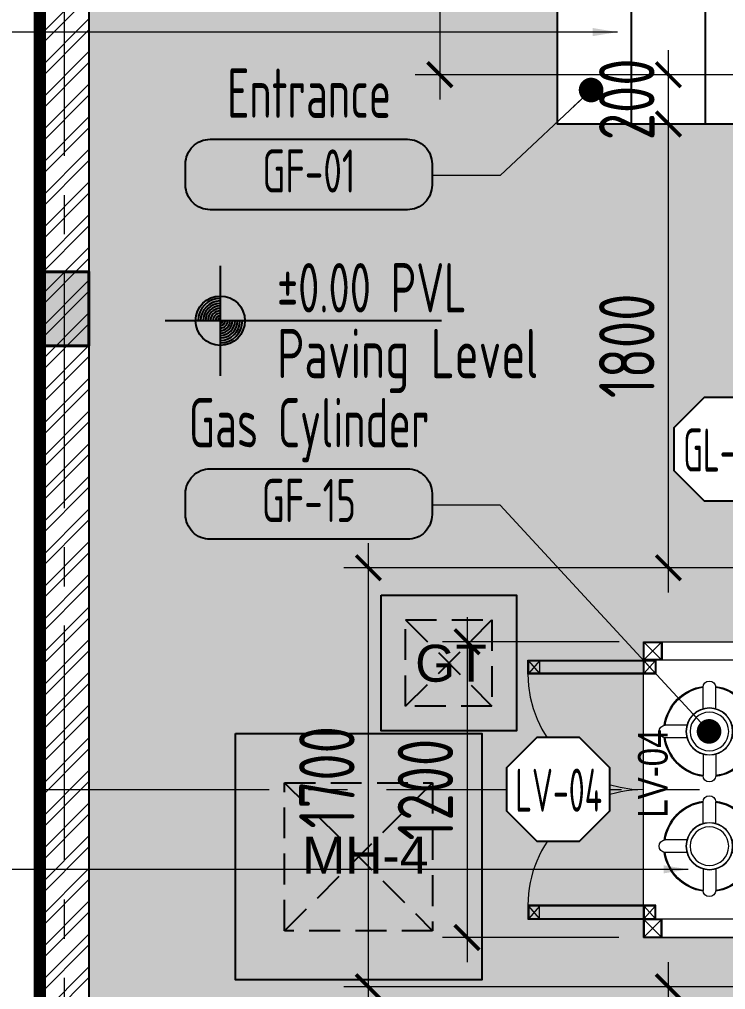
# Model space of a CAD drawing. Header units: millimetres. Extents: x -8913 to 62688, y -13000 to 43000.
# Drawn here: x -82 to 2783, y 15089 to 19024 of the extents above; entities that cross this region are included whole.
import ezdxf
from ezdxf.enums import TextEntityAlignment as Align
from ezdxf.xclip import XClip

# ---------------------------------------------------------------- set-up
doc = ezdxf.new("R2010")
doc.units = ezdxf.units.MM
doc.header["$MEASUREMENT"] = 0
doc.header["$XCLIPFRAME"] = 0
doc.header["$PDMODE"] = 1
for name, pattern in [('1735 X DT-5BR-GFP$0$DASHED', [0.75, 0.5, -0.25]), ('1735 X DT-5BR-GFP-Ext$0$DASHED', [0.75, 0.5, -0.25]), ('1735 X DT-5BR-Grids$0$CENTER2', [28.575, 19.05, -3.175, 3.175, -3.175]), ('1735 X DT-5BR-Plot Limit$0$PHANTOM', [2.5, 1.25, -0.25, 0.25, -0.25, 0.25, -0.25])]:
    doc.linetypes.add(name, pattern=pattern)
for name, color, linetype in [('0 - Text mep', 251, 'Continuous'), ('02-Col-DT-5BR-Ground$0$ST--B Column Hatch', 253, 'Continuous'), ('08--SPACENUMBER-1', 8, 'Continuous'), ('08--WINREF-1', 8, 'Continuous'), ('1735 X DT-5BR-GFP-Ext$0$0 - Text mep', 251, 'Continuous'), ('1735 X DT-5BR-Plot Limit$0$Z- Plot', 1, '1735 X DT-5BR-Plot Limit$0$PHANTOM')]:
    doc.layers.add(name, color=color, linetype=linetype)
for name, color, linetype, lineweight in [('02-Col-DT-5BR-Ground$0$ST--B Column', 4, 'Continuous', 40), ('05--LEADER', 8, 'Continuous', 13), ('07--DIM-2', 2, 'Continuous', 25), ('08--SPACENUMBER', 2, 'Continuous', 25), ('08--SPACEREF', 3, 'Continuous', 25), ('08--WINREF', 7, 'Continuous', 25), ('1735 X DT-5BR-GFP$0$06--LINE ABOVE', 9, '1735 X DT-5BR-GFP$0$DASHED', 15), ('1735 X DT-5BR-GFP$0$L--STAIRS-2', 2, 'Continuous', 25), ('1735 X DT-5BR-GFP-Ext$0$A-HATCH ID PAVING', 251, 'Continuous', 0), ('1735 X DT-5BR-GFP-Ext$0$F--BLOCKWALL-2', 2, 'Continuous', 25), ('1735 X DT-5BR-GFP-Ext$0$F--BLOCKWALL-HATCH', 8, 'Continuous', 13), ('1735 X DT-5BR-GFP-Ext$0$G--STELWRK-0', 8, 'Continuous', 13), ('1735 X DT-5BR-GFP-Ext$0$MEP', 8, 'Continuous', 0), ('1735 X DT-5BR-GFP-Ext$0$S--FF-MAIN', 251, 'Continuous', 9), ('1735 X DT-5BR-Grids$0$03--GRID', 252, '1735 X DT-5BR-Grids$0$CENTER2', 5), ('W--ELE-1', 2, 'Continuous', 25), ('Z--X-REF', 7, 'Continuous', 0)]:
    doc.layers.add(name, color=color, linetype=linetype, lineweight=lineweight)
doc.layers.add('1735 X DT-5BR-GFP$0$00--Door No', color=6, linetype='Continuous', lineweight=0, plot=False)
doc.layers.add('1735 X DT-5BR-GFP-Ext$0$00--ORIGIN', color=6, linetype='Continuous', lineweight=0, plot=False)
doc.styles.add('1735 X DT-5BR-GFP$0$style1', font='arial.ttf', dxfattribs={"width": 0.8, "height": 250})
doc.styles.add('ARIAL', font='swiss.ttf')
doc.styles.add('ISO', font='isocp2.shx', dxfattribs={"width": 0.8})
doc.dimstyles.new('1-100_AR', dxfattribs={"dimtxt": 225, "dimasz": 100, "dimexe": 100, "dimexo": 100, "dimgap": 0, "dimtad": 0, "dimdec": 0, "dimzin": 12, "dimdsep": 46, "dimtxsty": 'ISO', "dimblk": 'ARCHTICK', "dimcen": 100, "dimdle": 100, "dimclrd": 8, "dimclre": 9, "dimclrt": 2, "dimadec": 0, "dimazin": 0, "dimtfac": 1, "dimtdec": 0, "dimtmove": 0, "dimatfit": 2, "dimldrblk": 'ARCHTICK', "dimfxl": 1, "dimtvp": 0.75, "dimtolj": 1, "dimtzin": 12, "dimlwd": 9, "dimlwe": 9, "dimarcsym": 0})
doc.dimstyles.new('Copy of 1-100_AR LEADER', dxfattribs={"dimtxt": 200, "dimasz": 100, "dimexe": 100, "dimexo": 100, "dimgap": 0, "dimtad": 0, "dimdec": 0, "dimzin": 12, "dimdsep": 46, "dimtxsty": 'ISO', "dimcen": 150, "dimdle": 100, "dimclrd": 8, "dimclre": 9, "dimclrt": 2, "dimadec": 0, "dimazin": 0, "dimtfac": 1, "dimtdec": 0, "dimtmove": 0, "dimatfit": 2, "dimfxl": 1, "dimtvp": 0.75, "dimtolj": 1, "dimtzin": 12, "dimlwd": 9, "dimlwe": 9, "dimarcsym": 0})

# ---------------------------------------------------------------- blocks, each defined once
blk = doc.blocks.new('02-Col-DT-5BR-Ground')
at = {"layer": '02-Col-DT-5BR-Ground$0$ST--B Column Hatch'}
h = blk.add_hatch(color=256, dxfattribs=at)
h.dxf.hatch_style = 1
h.paths.add_polyline_path([(200, 17700), (0, 17700), (0, 18000), (200, 18000)])
at = {"layer": '02-Col-DT-5BR-Ground$0$ST--B Column'}
blk.add_lwpolyline([(200, 17700), (0, 17700), (0, 18000), (200, 18000)], close=True, dxfattribs=at)
blk = doc.blocks.new('1735 X DT-5BR-GFP')
at = {"layer": '1735 X DT-5BR-GFP$0$L--STAIRS-2'}
for p, q in [((2400, 20000), (2400, 18600)), ((2700, 20000), (2700, 18600))]:
    blk.add_line(p, q, dxfattribs=at)
blk.add_lwpolyline([(3000, 20000), (2100, 20000), (2100, 18600), (3000, 18600)], dxfattribs=at)
at = {"layer": '1735 X DT-5BR-GFP$0$06--LINE ABOVE'}
blk.add_blockref('02-Col-DT-5BR-Ground', (0, 0), dxfattribs=at)
at = {"layer": '1735 X DT-5BR-GFP$0$00--Door No', "insert": (2488.5, 15965.1), "char_height": 120, "width": 687.788, "attachment_point": 5, "rotation": 90, "style": '1735 X DT-5BR-GFP$0$style1'}
blk.add_mtext('{\\fSWIS721 BT|b0|i0|c0|p50;LV-04}', dxfattribs=at)
blk = doc.blocks.new('_ArchTick')
at = {"color": 0, "const_width": 0.15}
blk.add_lwpolyline([(-0.5, -0.5), (0.5, 0.5)], dxfattribs=at)
blk = doc.blocks.new('*D43')
at = {"layer": '07--DIM-2', "color": 8, "lineweight": 9, "transparency": 16777216}
blk.add_line((2550.7, 12600.1), (2550.7, 15200.1), dxfattribs=at)
at = {"layer": '07--DIM-2', "color": 9, "lineweight": 9, "transparency": 16777216}
for p, q in [((2900, 15100), (2450.7, 15100.1)), ((2900, 12700), (2450.7, 12700.1))]:
    blk.add_line(p, q, dxfattribs=at)
at = {"layer": 'Defpoints', "color": 0, "transparency": 16777216}
for p in [(2550.7, 15100.1), (3000, 15100), (3000, 12700)]:
    blk.add_point(p, dxfattribs=at)
at = {"layer": '07--DIM-2', "color": 8, "lineweight": 9, "transparency": 16777216, "xscale": 100, "yscale": 100, "zscale": 100}
for p, rotation in [((2550.7, 15100.1), 89.99899311219905), ((2550.7, 12700.1), 269.9989931121991)]:
    blk.add_blockref('_ArchTick', p, dxfattribs=dict(at, rotation=rotation))
at = {"layer": '07--DIM-2', "color": 2, "transparency": 16777216, "insert": (2381.9, 13900.1), "char_height": 225, "attachment_point": 5, "rotation": 89.999, "style": 'ISO'}
blk.add_mtext('\\A1;2400', dxfattribs=at)
blk = doc.blocks.new('*D44')
at = {"layer": '07--DIM-2', "color": 8, "lineweight": 9, "transparency": 16777216}
blk.add_line((1333.8, 15000.1), (1333.9, 16900), dxfattribs=at)
at = {"layer": '07--DIM-2', "color": 9, "lineweight": 9, "transparency": 16777216}
for p, q in [((2900, 16800), (1233.9, 16800)), ((2900, 15100), (1233.8, 15100.1))]:
    blk.add_line(p, q, dxfattribs=at)
at = {"layer": 'Defpoints', "color": 0, "transparency": 16777216}
for p in [(1333.9, 16800), (3000, 16800), (3000, 15100)]:
    blk.add_point(p, dxfattribs=at)
at = {"layer": '07--DIM-2', "color": 8, "lineweight": 9, "transparency": 16777216, "xscale": 100, "yscale": 100, "zscale": 100}
for p, rotation in [((1333.9, 16800), 89.99899311219905), ((1333.8, 15100.1), 269.9989931121991)]:
    blk.add_blockref('_ArchTick', p, dxfattribs=dict(at, rotation=rotation))
at = {"layer": '07--DIM-2', "color": 2, "transparency": 16777216, "insert": (1165.1, 15950.1), "char_height": 225, "attachment_point": 5, "rotation": 89.999, "style": 'ISO'}
blk.add_mtext('\\A1;1700', dxfattribs=at)
blk = doc.blocks.new('*D45')
at = {"layer": '07--DIM-2', "color": 8, "lineweight": 9, "transparency": 16777216}
blk.add_line((2550.8, 16700), (2550.8, 18700), dxfattribs=at)
at = {"layer": '07--DIM-2', "color": 9, "lineweight": 9, "transparency": 16777216}
for p, q in [((2900, 18600), (2450.8, 18600)), ((2900, 16800), (2450.8, 16800))]:
    blk.add_line(p, q, dxfattribs=at)
at = {"layer": 'Defpoints', "color": 0, "transparency": 16777216}
for p in [(2550.8, 18600), (3000, 18600), (3000, 16800)]:
    blk.add_point(p, dxfattribs=at)
at = {"layer": '07--DIM-2', "color": 8, "lineweight": 9, "transparency": 16777216, "xscale": 100, "yscale": 100, "zscale": 100}
for p, rotation in [((2550.8, 18600), 89.99899311219905), ((2550.8, 16800), 269.9989931121991)]:
    blk.add_blockref('_ArchTick', p, dxfattribs=dict(at, rotation=rotation))
at = {"layer": '07--DIM-2', "color": 2, "transparency": 16777216, "insert": (2382, 17700), "char_height": 225, "attachment_point": 5, "rotation": 89.999, "style": 'ISO'}
blk.add_mtext('\\A1;1800', dxfattribs=at)
blk = doc.blocks.new('WIN-NO')
blk.add_wipeout([(-109.6, 298.1), (-285.4, 122.3), (-285.4, -126.2), (-109.6, -301.9), (138.9, -301.9), (314.6, -126.2), (314.6, 122.3), (138.9, 298.1)])
at = {"layer": '08--WINREF-1'}
blk.add_lwpolyline([(-109.6, 298.1), (-285.4, 122.3), (-285.4, -126.2), (-109.6, -301.9), (138.9, -301.9), (314.6, -126.2), (314.6, 122.3), (138.9, 298.1)], close=True, dxfattribs=at)
at = {"layer": '08--WINREF', "style": 'ISO', "width": 0.6}
blk.add_attdef('WINDOWNO', text='', height=250, dxfattribs=at).set_placement((17.8, -6.7), align=Align.MIDDLE)
blk = doc.blocks.new('Lvl-plan-50sc-old')
at = {"layer": 'W--ELE-1', "color": 1}
for p, q in [((22.3, 211.1), (22.3, -67.9)), ((583, 71.6), (-117.2, 71.6))]:
    blk.add_line(p, q, dxfattribs=at)
blk.add_circle((22.3, 71.6), 62.5, dxfattribs=at)
for radius, start, end in [(56.2, 90, 180), (50, 90, 180), (43.8, 90, 180), (37.5, 90, 180), (31.2, 90, 180), (25, 90, 180), (18.8, 90, 180), (12.5, 90, 180), (6.25, 90, 180), (56.2, 270, 0), (50, 270, 0), (43.8, 270, 0), (37.5, 270, 0), (31.2, 270, 0), (25, 270, 0), (18.8, 270, 0), (12.5, 270, 0), (6.25, 270, 0)]:
    blk.add_arc((22.3, 71.6), radius, start, end, dxfattribs=at)
at = {"layer": 'W--ELE-1', "style": 'ISO', "width": 0.75}
for tag, p in [('LEVEL', (166.2, 92.6)), ('FLOOR', (166.2, -74.1))]:
    blk.add_attdef(tag, p, '', height=125, dxfattribs=at)
blk = doc.blocks.new('*D159')
at = {"layer": '07--DIM-2', "color": 8, "lineweight": 9, "transparency": 16777216}
blk.add_line((1623.6, 19900), (1623.6, 18700), dxfattribs=at)
at = {"layer": '07--DIM-2', "color": 9, "lineweight": 9, "transparency": 16777216}
for p, q in [((2900, 19800), (1523.6, 19800)), ((2900, 18800), (1523.6, 18800))]:
    blk.add_line(p, q, dxfattribs=at)
at = {"layer": 'Defpoints', "color": 0, "transparency": 16777216}
for p in [(3000, 19800), (1623.6, 18800), (3000, 18800)]:
    blk.add_point(p, dxfattribs=at)
at = {"layer": '07--DIM-2', "color": 8, "lineweight": 9, "transparency": 16777216, "xscale": 100, "yscale": 100, "zscale": 100}
for p, rotation in [((1623.6, 19800), 90), ((1623.6, 18800), 270)]:
    blk.add_blockref('_ArchTick', p, dxfattribs=dict(at, rotation=rotation))
at = {"layer": '07--DIM-2', "color": 2, "transparency": 16777216, "insert": (1454.9, 19300), "char_height": 225, "attachment_point": 5, "rotation": 90, "style": 'ISO'}
blk.add_mtext('\\A1;1000', dxfattribs=at)
blk = doc.blocks.new('*D161')
at = {"layer": '07--DIM-2', "color": 8, "lineweight": 9, "transparency": 16777216}
blk.add_line((1733.8, 16600), (1733.8, 15200), dxfattribs=at)
at = {"layer": '07--DIM-2', "color": 9, "lineweight": 9, "transparency": 16777216}
for p, q in [((2350.5, 16500), (1633.8, 16500)), ((2350, 15300), (1633.8, 15300))]:
    blk.add_line(p, q, dxfattribs=at)
at = {"layer": 'Defpoints', "color": 0, "transparency": 16777216}
for p in [(2450.5, 16500), (1733.8, 15300), (2450, 15300, 0)]:
    blk.add_point(p, dxfattribs=at)
at = {"layer": '07--DIM-2', "color": 8, "lineweight": 9, "transparency": 16777216, "xscale": 100, "yscale": 100, "zscale": 100}
for p, rotation in [((1733.8, 16500), 90), ((1733.8, 15300), 270)]:
    blk.add_blockref('_ArchTick', p, dxfattribs=dict(at, rotation=rotation))
at = {"layer": '07--DIM-2', "color": 2, "transparency": 16777216, "insert": (1565, 15900), "char_height": 225, "attachment_point": 5, "rotation": 90, "style": 'ISO'}
blk.add_mtext('\\A1;1200', dxfattribs=at)
blk = doc.blocks.new('1735 X DT-5BR-Grids')
at = {"layer": '1735 X DT-5BR-Grids$0$03--GRID', "ltscale": 50}
for p, q in [((100, -2960.853), (100, 33283.323)), ((-2878.651, 15899.999), (20742.863, 15899.999))]:
    blk.add_line(p, q, dxfattribs=at)
blk = doc.blocks.new('1735 X DT-5BR-GFP-Ext$0$GAS CYL')
at = {"layer": '1735 X DT-5BR-GFP-Ext$0$S--FF-MAIN'}
for p, q in [((-23.5, 85), (-23.5, 165.9)), ((23.5, 85), (23.5, 165.9)), ((-85, 23.5), (-165.9, 23.5)), ((85, 23.5), (165.9, 23.5)), ((-85, -23.5), (-165.9, -23.5)), ((85, -23.5), (165.9, -23.5)), ((-23.5, -85), (-23.5, -165.9)), ((23.5, -85), (23.5, -165.9))]:
    blk.add_line(p, q, dxfattribs=at)
for radius in [88.2, 87.2, 72.5]:
    blk.add_circle((0, 0), radius, dxfattribs=at)
for centre, radius, start, end in [((0, 165.9), 23.5, 0, 180), ((0, 0), 171, 97.8109, 172.1891), ((0, 0), 167.5, 98.0693, 171.9307), ((0, 0), 171, 7.8109, 82.1891), ((0, 0), 167.5, 8.0693, 81.9307), ((-165.9, 0), 23.5, 90, 270), ((165.9, 0), 23.5, 270, 90), ((0, 0), 171, 187.8109, 262.1891), ((0, 0), 167.5, 188.0693, 261.9307), ((0, 0), 171, 277.8109, 352.1891), ((0, 0), 167.5, 278.0693, 351.9307), ((0, -165.9), 23.5, 180, 0)]:
    blk.add_arc(centre, radius, start, end, dxfattribs=at)
blk = doc.blocks.new('1735 X DT-5BR-GFP-Ext$0$GAS INCLOSER')
at = {"layer": '1735 X DT-5BR-GFP-Ext$0$G--STELWRK-0'}
for p, q in [((-34.5, 34.5), (34.5, -34.5)), ((-34.5, -34.5), (34.5, 34.5)), ((1159.5, 34.5), (1090.5, -34.5)), ((1159.5, -34.5), (1090.5, 34.5)), ((-34.5, -509.5), (34.5, -440.5)), ((-34.5, -440.5), (34.5, -509.5)), ((40.5, -465.5), (90.5, -509.5)), ((90.5, -465.5), (40.5, -509.5)), ((1084.5, -465.5), (1034.5, -509.5)), ((1034.5, -465.5), (1084.5, -509.5)), ((1159.5, -509.5), (1090.5, -440.5)), ((1159.5, -440.5), (1090.5, -509.5)), ((1031.5, -512.5), (93.5, -512.5)), ((40.5, -934.5), (90.5, -978.5)), ((90.5, -934.5), (40.5, -978.5)), ((1084.5, -934.5), (1034.5, -978.5)), ((1034.5, -934.5), (1084.5, -978.5))]:
    blk.add_line(p, q, dxfattribs=at)
for points in [[(-37.5, 37.5), (37.5, 37.5), (37.5, -512.5), (-37.5, -512.5)], [(37.5, 37.5), (-37.5, 37.5), (-37.5, -37.5), (37.5, -37.5)], [(34.5, 34.5), (-34.5, 34.5), (-34.5, -34.5), (34.5, -34.5)], [(1162.5, 37.5), (1087.5, 37.5), (1087.5, -512.5), (1162.5, -512.5)], [(1087.5, 37.5), (1162.5, 37.5), (1162.5, -37.5), (1087.5, -37.5)], [(1090.5, 34.5), (1159.5, 34.5), (1159.5, -34.5), (1090.5, -34.5)], [(37.5, -512.5), (-37.5, -512.5), (-37.5, -437.5), (37.5, -437.5)], [(34.5, -509.5), (-34.5, -509.5), (-34.5, -440.5), (34.5, -440.5)], [(37.5, -462.5), (93.5, -462.5), (93.5, -981.5), (37.5, -981.5)], [(40.5, -509.5), (40.5, -465.5), (90.5, -465.5), (90.5, -509.5)], [(40.5, -465.5), (90.5, -465.5), (90.5, -978.5), (40.5, -978.5)], [(1087.5, -462.5), (1031.5, -462.5), (1031.5, -981.5), (1087.5, -981.5)], [(1084.5, -509.5), (1084.5, -465.5), (1034.5, -465.5), (1034.5, -509.5)], [(1084.5, -465.5), (1034.5, -465.5), (1034.5, -978.5), (1084.5, -978.5)], [(1087.5, -512.5), (1162.5, -512.5), (1162.5, -437.5), (1087.5, -437.5)], [(1090.5, -509.5), (1159.5, -509.5), (1159.5, -440.5), (1090.5, -440.5)], [(40.5, -978.5), (40.5, -934.5), (90.5, -934.5), (90.5, -978.5)], [(40.5, -934.5), (90.5, -934.5), (90.5, -978.5), (40.5, -978.5)], [(1084.5, -978.5), (1084.5, -934.5), (1034.5, -934.5), (1034.5, -978.5)], [(1084.5, -934.5), (1034.5, -934.5), (1034.5, -978.5), (1084.5, -978.5)]]:
    blk.add_lwpolyline(points, close=True, dxfattribs=at)
for centre, start, end in [((93.5, -512.5), 270, 0), ((1031.5, -512.5), 180, 270)]:
    blk.add_arc(centre, 469, start, end, dxfattribs=at)
at = {"layer": '1735 X DT-5BR-GFP-Ext$0$S--FF-MAIN', "xscale": -1.080000000000001, "yscale": 1.080000000000001, "zscale": 1.080000000000001}
for p in [(326.5, -245.3), (791.9, -245.3)]:
    blk.add_blockref('1735 X DT-5BR-GFP-Ext$0$GAS CYL', p, dxfattribs=at)
blk = doc.blocks.new('1735 X DT-5BR-GFP-Ext$0$MAN HOLE')
at = {"layer": '1735 X DT-5BR-GFP-Ext$0$0 - Text mep', "linetype": '1735 X DT-5BR-GFP-Ext$0$DASHED', "ltscale": 250}
for p, q in [((690.9, -4807.2), (1040.9, -5157.2)), ((690.9, -5157.2), (1040.9, -4807.2)), ((199.9, -5467.8), (800, -6067.8)), ((200, -6067.9), (799.9, -5467.7))]:
    blk.add_line(p, q, dxfattribs=at)
at = {"layer": '1735 X DT-5BR-GFP-Ext$0$0 - Text mep'}
for points in [[(590.9, -4707.2), (1140.9, -4707.2), (1140.9, -5257.2), (590.9, -5257.2)], [(-0.1, -5267.8), (1000, -5267.8), (1000, -6267.8), (-0.1, -6267.8)]]:
    blk.add_lwpolyline(points, close=True, dxfattribs=at)
at = {"layer": '1735 X DT-5BR-GFP-Ext$0$0 - Text mep', "linetype": '1735 X DT-5BR-GFP-Ext$0$DASHED', "ltscale": 250}
for points in [[(690.9, -4807.2), (1040.9, -4807.2), (1040.9, -5157.2), (690.9, -5157.2)], [(800, -6067.8), (199.9, -6067.8), (199.9, -5467.8), (800, -5467.8)]]:
    blk.add_lwpolyline(points, close=True, dxfattribs=at)
blk = doc.blocks.new('1735 X DT-5BR-GFP-Ext')
at = {"layer": '1735 X DT-5BR-GFP-Ext$0$A-HATCH ID PAVING'}
h = blk.add_hatch(dxfattribs=at)
h.set_pattern_fill('AR-HBONE', color=253, scale=25)
h.paths.add_polyline_path([(2100, 19999.6), (3000, 19999.6), (3000, 24500), (7500, 24500), (7500, 22800), (10400, 22800), (15000, 22800), (15000, 6450), (10000, 6450), (10000, 5850), (7500, 5850), (7500, 8000), (3000, 8000), (2999.9, 15300), (2450, 15300), (2450, 16500), (3000, 16500), (3000, 18600), (2100, 18600)], flags=16)
h.paths.add_polyline_path([(1799.8, 23300), (200, 23300), (200, 14350), (1950, 14350), (1950, 6399.7), (6400, 6400), (6400, 200), (7350, 200), (9650, 200), (10000, 200), (10000, 4650), (15000, 4650), (15000, 299.8), (15500, 299.8), (15875, 299.9), (17450, 299.8), (17450, 1606.8), (16050, 1606.8), (16050, 23850), (8550, 23850), (8550, 25550), (2950, 25550), (2950, 26700), (2900, 26700), (2900, 26800), (2000, 26800), (2000, 26700), (2000, 26700), (1950, 26700), (1950, 23300.1)])
at = {"layer": '1735 X DT-5BR-GFP-Ext$0$F--BLOCKWALL-HATCH'}
h = blk.add_hatch(dxfattribs=at)
h.set_pattern_fill('ANSI32', color=256, scale=250)
h.paths.add_polyline_path([(18000, 30000), (0, 30000), (0, 6400), (200, 6400), (200, 29800), (18000, 29800)])
at = {"layer": '1735 X DT-5BR-GFP-Ext$0$00--ORIGIN', "elevation": 0}
blk.add_lwpolyline([(1950, 26700), (1950, 23300.1), (1799.8, 23300), (200, 23300), (200, 14350), (1950, 14350), (1950, 6399.7), (6400, 6400), (6400, 200), (7350, 200), (9650, 200), (10000, 200), (10000, 4650), (15000, 4650), (15000, 299.8), (15500, 299.8), (15875, 299.9), (17450, 299.8), (17450, 1606.8), (16050, 1606.8), (16050, 23850), (8550, 23850), (8550, 25550)], dxfattribs=at)
blk.add_lwpolyline([(2100, 19999.6), (3000, 19999.6), (3000, 24500), (7500, 24500), (7500, 22800), (10400, 22800), (15000, 22800), (15000, 6450), (10000, 6450), (10000, 5850), (7500, 5850), (7500, 8000), (3000, 8000), (2999.9, 15300), (2450, 15300), (2450, 16500), (3000, 16500), (3000, 18600), (2100, 18600)], close=True, dxfattribs=at)
at = {"layer": '1735 X DT-5BR-GFP-Ext$0$F--BLOCKWALL-2'}
blk.add_line((200, 29800), (200, 0), dxfattribs=at)
blk.add_lwpolyline([(18000, 0), (18000, 30000), (0, 30000), (0, 6400)], dxfattribs=at)
at = {"layer": '1735 X DT-5BR-GFP-Ext$0$G--STELWRK-0', "rotation": 270}
blk.add_blockref('1735 X DT-5BR-GFP-Ext$0$GAS INCLOSER', (2962.5, 16462.5, 0), dxfattribs=at)
at = {"layer": '1735 X DT-5BR-GFP-Ext$0$MEP'}
blk.add_blockref('1735 X DT-5BR-GFP-Ext$0$MAN HOLE', (793.9, 21395.7), dxfattribs=at)
blk = doc.blocks.new('1735 X DT-5BR-Plot Limit')
at = {"layer": '1735 X DT-5BR-Plot Limit$0$Z- Plot', "color": 12, "ltscale": 500, "true_color": 0xdb0000, "const_width": 50}
blk.add_lwpolyline([(18000, 0), (0, 0), (0, 30000.001), (18000, 30000.001)], close=True, dxfattribs=at)
blk = doc.blocks.new('*D237')
at = {"layer": '07--DIM-2', "color": 8, "lineweight": 9, "transparency": 16777216}
blk.add_line((2550.8, 18500), (2550.8, 18900), dxfattribs=at)
at = {"layer": '07--DIM-2', "color": 9, "lineweight": 9, "transparency": 16777216}
for p, q in [((2900, 18800), (2450.8, 18800)), ((2900, 18600), (2450.8, 18600))]:
    blk.add_line(p, q, dxfattribs=at)
at = {"layer": 'Defpoints', "color": 0, "transparency": 16777216}
for p in [(2550.8, 18800), (3000, 18800), (3000, 18600)]:
    blk.add_point(p, dxfattribs=at)
at = {"layer": '07--DIM-2', "color": 8, "lineweight": 9, "transparency": 16777216, "xscale": 100, "yscale": 100, "zscale": 100}
for p, rotation in [((2550.8, 18800), 89.99899311219905), ((2550.8, 18600), 269.9989931121991)]:
    blk.add_blockref('_ArchTick', p, dxfattribs=dict(at, rotation=rotation))
at = {"layer": '07--DIM-2', "color": 2, "transparency": 16777216, "insert": (2382, 18700), "char_height": 225, "attachment_point": 5, "rotation": 89.999, "style": 'ISO'}
blk.add_mtext('\\A1;200', dxfattribs=at)
blk = doc.blocks.new('FGRTGR')
at = {"layer": '08--SPACENUMBER-1'}
blk.add_lwpolyline([(-400, 340.8), (400, 340.8, -0.414214), (500, 240.8), (500.2, 154.9, -0.414214), (400.2, 54.9), (-400, 54.9, -0.414214), (-500, 154.9), (-500, 240.8, -0.414214)], format="xyb", close=True, dxfattribs=at)
at = {"layer": '08--SPACENUMBER', "style": 'ISO', "width": 0.7, "flags": 4}
blk.add_attdef('01', text='', height=175, dxfattribs=at).set_placement((0.5, 212.4), align=Align.MIDDLE)
at = {"layer": '08--SPACEREF', "style": 'ISO', "width": 0.7, "flags": 4}
for p in [(1.4, 839.9), (1.4, 475)]:
    blk.add_attdef('S', text='', height=200, dxfattribs=at).set_placement(p, align=Align.CENTER)

msp = doc.modelspace()

# ---------------------------------------------------------------- block references
at = {"layer": 'Z--X-REF'}
msp.add_blockref('1735 X DT-5BR-GFP-Ext', (0, 0), dxfattribs=at)

# ---------------------------------------------------------------- next in the draw order: block references
ref = msp.add_blockref('1735 X DT-5BR-GFP', (0, 0), dxfattribs=at)
XClip(ref).set_block_clipping_path([(-588.6123145858, -1067.9046505302), (17664.3925911275, 31096.0074428726)])

# ---------------------------------------------------------------- next in the draw order: block references
msp.add_blockref('1735 X DT-5BR-Grids', (0, 0))
at = {"layer": '08--SPACEREF'}
ref = msp.add_blockref('FGRTGR', (1091.7, 18197.3), dxfattribs=dict(at, rotation=5.172664063984507e-06))
ref.add_attrib('S', 'Entrance', dxfattribs={"height": 200, "rotation": 0, "style": 'ISO', "width": 0.7}).set_placement((1093.1, 18624.9), align=Align.CENTER)
ref.add_attrib('01', 'GF-01', dxfattribs={"layer": '08--SPACENUMBER', "height": 175, "rotation": 0, "style": 'ISO', "width": 0.7}).set_placement((1092.2, 18409.7), align=Align.MIDDLE)
ref = msp.add_blockref('FGRTGR', (1091.7, 16860.7), dxfattribs=dict(at, rotation=5.172664063984507e-06))
ref.add_attrib('S', 'Gas Cylinder', dxfattribs={"height": 200, "rotation": 0, "style": 'ISO', "width": 0.7}).set_placement((1093.1, 17288.3), align=Align.CENTER)
ref.add_attrib('01', 'GF-15', dxfattribs={"layer": '08--SPACENUMBER', "height": 175, "rotation": 0, "style": 'ISO', "width": 0.7}).set_placement((1092.2, 17073.1), align=Align.MIDDLE)
at = {"layer": 'W--ELE-1'}
ref = msp.add_blockref('Lvl-plan-50sc-old', (697, 17687.6), dxfattribs=dict(at, xscale=1.6, yscale=1.6, zscale=1.6))
ref.add_attrib('LEVEL', '%%p0.00 PVL', (962.9, 17835.8), dxfattribs={"height": 200, "style": 'ISO', "width": 0.7})
ref.add_attrib('FLOOR', 'Paving Level', (962.9, 17569), dxfattribs={"height": 200, "style": 'ISO', "width": 0.75})
at = {"layer": 'Z--X-REF'}
msp.add_blockref('1735 X DT-5BR-Plot Limit', (0, 0), dxfattribs=at)

# ---------------------------------------------------------------- next in the draw order: texts
at = {"layer": '0 - Text mep', "color": 8, "char_height": 150, "width": 761.77, "attachment_point": 1, "style": 'ARIAL'}
for s, insert in [('GT', (1523.4, 16487.8, 0)), ('MH-4', (1064.8, 15708.8, 0))]:
    msp.add_mtext(s, dxfattribs=dict(at, insert=insert))

# ---------------------------------------------------------------- next in the draw order: dimensions: what is measured, and where the dimension line sits
at = {"layer": '07--DIM-2'}
for base, p1, p2, picture, middle in [((1623.6, 18800), (3000, 19800), (3000, 18800), '*D159', (1454.9, 19300)), ((1733.8, 15300), (2450.5, 16500), (2450, 15300, 0), '*D161', (1565, 15900))]:
    dim = msp.add_linear_dim(base=base, p1=p1, p2=p2, angle=90, dimstyle='1-100_AR', dxfattribs=at)
    dim.commit()
    dim.dimension.update_dxf_attribs({"geometry": picture, "text_midpoint": middle})
dim = msp.add_linear_dim(base=(2550.8, 18800), p1=(3000, 18600), p2=(3000, 18800), angle=269.999, dimstyle='1-100_AR', override={"dimtmove": 1}, dxfattribs=at)
dim.commit()
dim.dimension.update_dxf_attribs({"geometry": '*D237', "text_midpoint": (2550.8, 18700), "dimtype": 160})
for base, p1, p2, picture, middle in [((2550.8, 18600), (3000, 16800), (3000, 18600), '*D45', (2382, 17700)), ((1333.9, 16800), (3000, 15100), (3000, 16800), '*D44', (1165.1, 15950.1)), ((2550.7, 15100.1), (3000, 12700), (3000, 15100), '*D43', (2381.9, 13900.1))]:
    dim = msp.add_linear_dim(base=base, p1=p1, p2=p2, angle=269.999, dimstyle='1-100_AR', override={"dimtmove": 1}, dxfattribs=at)
    dim.commit()
    dim.dimension.update_dxf_attribs({"geometry": picture, "text_midpoint": middle})

# ---------------------------------------------------------------- next in the draw order: leaders
at = {"layer": '05--LEADER'}
for points in [[(2343.9, 18972.8), (-2446.9, 18972.8)], [(2631, 15576.7), (-2403.7, 15576.7)]]:
    msp.add_leader(points, dimstyle='Copy of 1-100_AR LEADER', dxfattribs=at)
msp.add_leader([(2237.2, 18737.8), (1868, 18391.1), (1591.9, 18391.1)], dimstyle='Copy of 1-100_AR LEADER', override={"dimldrblk": 'Dot'}, dxfattribs=at)

# ---------------------------------------------------------------- next in the draw order: block references
at = {"layer": '08--SPACENUMBER-1', "xscale": 0.7, "yscale": 0.7, "zscale": 0.7}
msp.add_blockref('WIN-NO', (2772.6, 17282.4), dxfattribs=at).add_auto_attribs({'WINDOWNO': 'GL-08'})
at = {"layer": '08--SPACENUMBER-1', "color": 2, "xscale": 0.7, "yscale": 0.7, "zscale": 0.7}
msp.add_blockref('WIN-NO', (2093.2, 15902.8), dxfattribs=at).add_auto_attribs({'WINDOWNO': 'LV-04'})

# ---------------------------------------------------------------- next in the draw order: leaders
at = {"layer": '05--LEADER'}
msp.add_leader([(2715.7, 16136.3), (1868, 17054.5), (1591.9, 17054.5)], dimstyle='Copy of 1-100_AR LEADER', override={"dimldrblk": 'Dot'}, dxfattribs=at)

doc.saveas('drawing.dxf')
